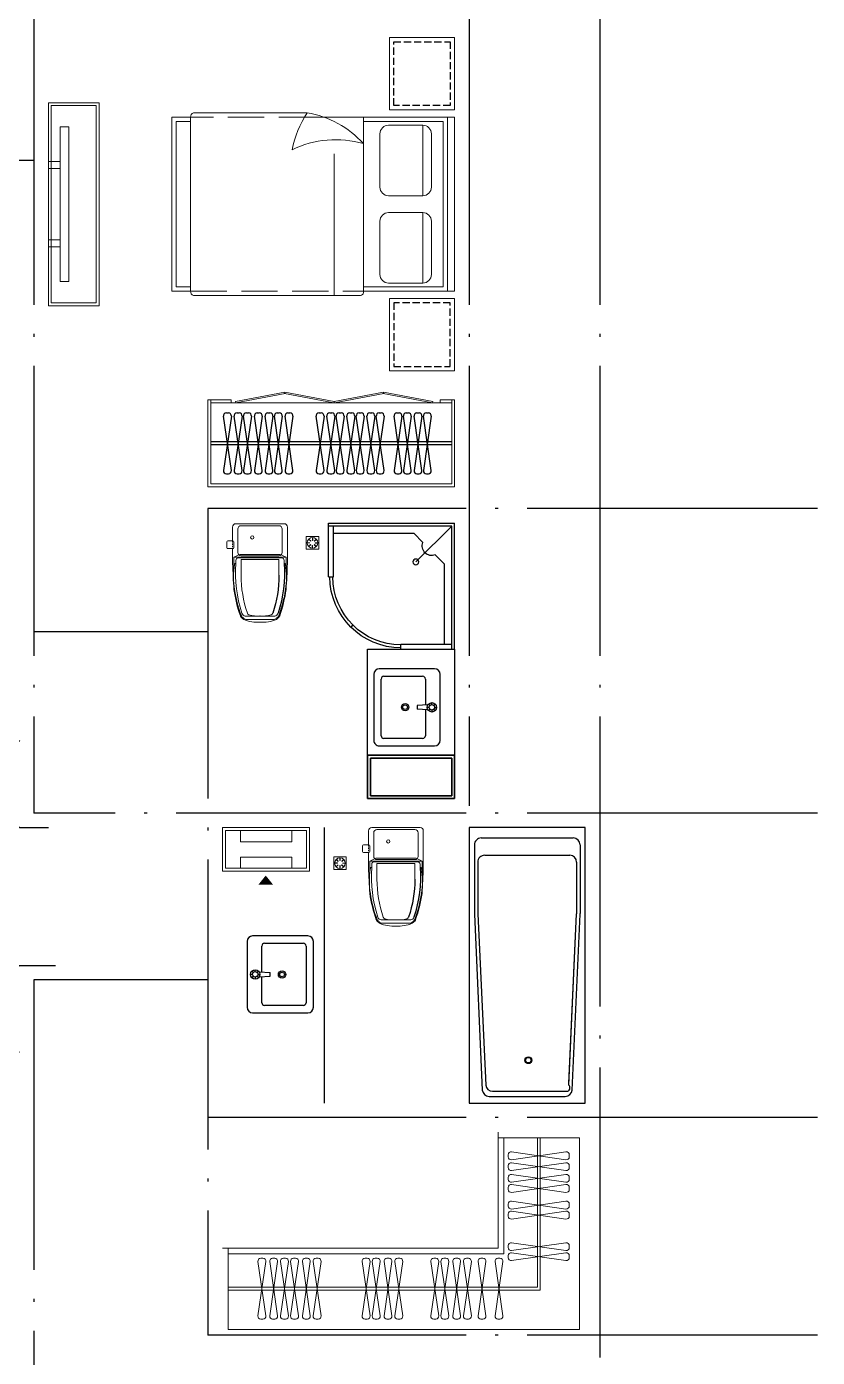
# Model space of a CAD drawing. Extents: x 208319 to 271319, y 1003 to 45500.
# Drawn here: x 247492 to 252942, y 22600 to 31777 of the extents above; entities that cross this region are included whole.
import ezdxf

# ---------------------------------------------------------------- set-up
doc = ezdxf.new("R2010")
doc.units = 0
doc.header["$LTSCALE"] = 1000
doc.header["$MEASUREMENT"] = 0
doc.linetypes.add('DASH', pattern=[0.35, 0.25, -0.1])
doc.linetypes.add('DOTE', pattern=[2.4200000000000004, 2, -0.2, 0.02, -0.2])
for name, color, linetype in [('DOTE', 1, 'DOTE'), ('fd', 4, 'Continuous'), ('厨卫', 154, 'Continuous'), ('厨卫设备', 6, 'Continuous'), ('平面洁具', 9, 'Continuous'), ('管井', 236, 'Continuous'), ('虚线', 251, 'Continuous'), ('铺地', 8, 'Continuous')]:
    doc.layers.add(name, color=color, linetype=linetype)
for name, color, linetype, lineweight in [('五金', 136, 'Continuous', 9), ('家具', 33, 'Continuous', 9), ('移动家具', 41, 'Continuous', 20)]:
    doc.layers.add(name, color=color, linetype=linetype, lineweight=lineweight)
doc.styles.add('C-2007.06.19$0$C-05.28(ok)$0$STANDARD', font='GBENOR', dxfattribs={"bigfont": 'GBCBIG'})
doc.styles.add('DIM_FONT', font='SIMPLEX.shx', dxfattribs={"width": 0.8})

# ---------------------------------------------------------------- blocks, each defined once
blk = doc.blocks.new('A$C18784298')
at = {"layer": '移动家具', "color": 251, "ltscale": 40}
for points in [[(2.53705438808538e-05, 1066.265286060749), (58.12715127928095, 1066.265286060749), (58.12715127928095, -4.448031540960073e-05), (2.53705438808538e-05, -4.448031540960073e-05)], [(58.12715127928095, 827.5049274747726), (139.9921495734961, 827.5049274747726), (139.9921495734961, 779.5871684333542), (58.12715127928095, 779.5871684333542)], [(58.12715127928095, 238.7603141057771), (139.9921495734961, 238.7603141057771), (139.9921495734961, 286.6780731471954), (58.12715127928095, 286.6780731471954)]]:
    blk.add_lwpolyline(points, close=True, dxfattribs=at)
blk = doc.blocks.new('ytjhgkj')
at = {"layer": '移动家具', "color": 0, "ltscale": 0.5}
blk.add_lwpolyline([(34949.42200023273, 26115.78217387348), (34599.42200023273, 26115.78217387348), (34599.42200023273, 27515.78217387348), (34949.42200023273, 27515.78217387348)], close=True, dxfattribs=at)
at = {"layer": '移动家具', "color": 0, "ltscale": 40}
blk.add_lwpolyline([(34929.42200023273, 26135.78217387348), (34619.42200023273, 26135.78217387348), (34619.42200023273, 27495.78217387348), (34929.42200023273, 27495.78217387348)], close=True, dxfattribs=at)
at = {"layer": '虚线', "xscale": -1}
blk.add_blockref('A$C18784298', (34739.41417311679, 26282.64948776757), dxfattribs=at)
blk = doc.blocks.new('yg2')
at = {"layer": '家具', "color": 0}
for p, q in [((429073.6215962703, 225511.279104909), (429073.6215962589, 226111.2791049114)), ((430773.6215962552, 226111.2791049114), (429073.6215962589, 226111.2791049114)), ((429093.6215962703, 226091.279104909), (430753.6215962547, 226091.2791048929)), ((429093.6215962703, 225511.2791049088), (429093.6215962703, 226091.279104909)), ((430753.6215962552, 225511.2791048929), (430753.6215962442, 226091.2791048703)), ((430773.6215962552, 225511.2791048927), (430773.6215962552, 226111.2791049114)), ((429073.6215962703, 225511.279104909), (429093.6215962703, 225511.2791049088)), ((429173.6215962477, 225531.2791049064), (429093.6215962703, 225531.279104909)), ((429173.6215962475, 225511.2791049064), (429093.6215962703, 225511.279104909)), ((429173.6215962477, 225531.2791049064), (429173.6215962475, 225511.2791049064)), ((430233.6215961415, 225531.2791049064), (430753.6215962547, 225531.279104909)), ((430613.6215960908, 225531.2791049064), (430613.6215960908, 225511.2791049085)), ((430613.6215960908, 225511.2791049085), (430753.6215962547, 225511.279104909)), ((430753.6215962552, 225511.2791048929), (430773.6215962552, 225511.2791048927))]:
    blk.add_line(p, q, dxfattribs=at)
for points in [[(429093.6215962703, 225531.279104909), (430753.6215962442, 225531.279104909), (430753.6215962442, 226091.2791048703), (429093.6215962703, 226091.2791048703)], [(429223.6215962475, 225521.447006889), (429563.62159622, 225458.3447402386), (429565.4463834875, 225468.1768382562), (429225.446383515, 225531.2791049064)], [(429903.6215961925, 225521.447006889), (429563.62159622, 225458.3447402386), (429561.7968089525, 225468.1768382562), (429901.796808925, 225531.2791049064)], [(429903.6215961967, 225521.447006889), (430243.6215961693, 225458.3447402386), (430245.4463834367, 225468.1768382562), (429905.4463834642, 225531.2791049064)], [(430583.6215961418, 225521.447006889), (430243.6215961693, 225458.3447402386), (430241.7968089018, 225468.1768382562), (430581.7968088743, 225531.2791049064)]]:
    blk.add_lwpolyline(points, close=True, dxfattribs=at)
at = {"layer": '虚线', "color": 0}
for p, q in [((429234.5559065207, 225998.6358305072), (429288.5177000135, 225623.9223793108)), ((429234.5559065207, 225623.9223793108), (429288.5177000135, 225998.6358305072)), ((429268.6931419999, 226021.279104909), (429254.3804645346, 226021.279104909)), ((429298.9476132466, 225998.6358305072), (429352.9094067393, 225623.9223793108)), ((429298.9476132466, 225623.9223793108), (429352.9094067393, 225998.6358305072)), ((429333.0848487258, 226021.279104909), (429318.7721712601, 226021.279104909)), ((429372.5383046158, 225998.6358305072), (429426.5000981086, 225623.9223793108)), ((429372.5383046158, 225623.9223793108), (429426.5000981086, 225998.6358305072)), ((429406.675540095, 226021.279104909), (429392.3628626296, 226021.279104909)), ((429436.9300113416, 225998.6358305072), (429490.8918048344, 225623.9223793108)), ((429436.9300113416, 225623.9223793108), (429490.8918048344, 225998.6358305072)), ((429471.0672468208, 226021.279104909), (429456.7545693552, 226021.279104909)), ((429559.9414523407, 225998.6358305072), (429613.9032458335, 225623.9223793108)), ((429559.9414523407, 225623.9223793108), (429613.9032458335, 225998.6358305072)), ((429594.0786878199, 226021.279104909), (429579.7660103546, 226021.279104909)), ((429624.3331590666, 225998.6358305072), (429678.2949525593, 225623.9223793108)), ((429624.3331590666, 225623.9223793108), (429678.2949525593, 225998.6358305072)), ((429658.4703945458, 226021.279104909), (429644.1577170801, 226021.279104909)), ((429697.9238504358, 225998.6358305072), (429751.8856439286, 225623.9223793108)), ((429697.9238504358, 225623.9223793108), (429751.8856439286, 225998.6358305072)), ((429732.061085915, 226021.279104909), (429717.7484084496, 226021.279104909)), ((429762.3155571616, 225998.6358305072), (429816.2773506544, 225623.9223793108)), ((429762.3155571616, 225623.9223793108), (429816.2773506544, 225998.6358305072)), ((429796.4527926408, 226021.279104909), (429782.1401151752, 226021.279104909)), ((429835.9062485309, 225998.6358305072), (429889.8680420237, 225623.9223793108)), ((429835.9062485309, 225623.9223793108), (429889.8680420237, 225998.6358305072)), ((429870.0434840101, 226021.279104909), (429855.7308065447, 226021.279104909)), ((429900.2979552567, 225998.6358305072), (429954.2597487495, 225623.9223793108)), ((429900.2979552567, 225623.9223793108), (429954.2597487495, 225998.6358305072)), ((429934.4351907359, 226021.279104909), (429920.1225132703, 226021.279104909)), ((429973.8886466262, 225998.6358305072), (430027.850440119, 225623.9223793108)), ((429973.8886466262, 225623.9223793108), (430027.850440119, 225998.6358305072)), ((430008.0258821052, 226021.279104909), (429993.7132046398, 226021.279104909)), ((430188.6788075008, 225998.6358305072), (430242.6406009936, 225623.9223793108)), ((430188.6788075008, 225623.9223793108), (430242.6406009936, 225998.6358305072)), ((430222.81604298, 226021.279104909), (430208.5033655144, 226021.279104909)), ((430262.2694988701, 225998.6358305072), (430316.2312923628, 225623.9223793108)), ((430262.2694988701, 225623.9223793108), (430316.2312923628, 225998.6358305072)), ((430296.4067343493, 226021.279104909), (430282.0940568839, 226021.279104909)), ((430326.6612055959, 225998.6358305072), (430380.6229990887, 225623.9223793108)), ((430326.6612055959, 225623.9223793108), (430380.6229990887, 225998.6358305072)), ((430360.7984410751, 226021.279104909), (430346.4857636095, 226021.279104909)), ((430400.2518969654, 225998.6358305072), (430454.2136904582, 225623.9223793108)), ((430400.2518969654, 225623.9223793108), (430454.2136904582, 225998.6358305072)), ((430434.3891324443, 226021.279104909), (430420.076454979, 226021.279104909)), ((430474.6109941088, 225998.6358305072), (430528.5727876016, 225623.9223793108)), ((430474.6109941088, 225623.9223793108), (430528.5727876016, 225998.6358305072)), ((430508.748229588, 226021.279104909), (430494.4355521226, 226021.279104909)), ((430539.0027008346, 225998.6358305072), (430592.9644943274, 225623.9223793108)), ((430539.0027008346, 225623.9223793108), (430592.9644943274, 225998.6358305072)), ((430573.1399363138, 226021.279104909), (430558.8272588482, 226021.279104909)), ((430612.5933922041, 225998.6358305072), (430666.5551856969, 225623.9223793108)), ((430612.5933922041, 225623.9223793108), (430666.5551856969, 225998.6358305072)), ((430646.730627683, 226021.279104909), (430632.4179502177, 226021.279104909)), ((429093.6215962703, 225821.279104909), (430753.6215962547, 225821.279104909)), ((429093.6215962703, 225801.279104909), (430753.6215962547, 225801.279104909)), ((429268.6931419999, 225601.279104909), (429254.3804645346, 225601.279104909)), ((429333.0848487258, 225601.279104909), (429318.7721712601, 225601.279104909)), ((429406.675540095, 225601.279104909), (429392.3628626296, 225601.279104909)), ((429471.0672468208, 225601.279104909), (429456.7545693552, 225601.279104909)), ((429594.0786878199, 225601.279104909), (429579.7660103546, 225601.279104909)), ((429658.4703945458, 225601.279104909), (429644.1577170801, 225601.279104909)), ((429732.061085915, 225601.279104909), (429717.7484084496, 225601.279104909)), ((429796.4527926408, 225601.279104909), (429782.1401151752, 225601.279104909)), ((429870.0434840101, 225601.279104909), (429855.7308065447, 225601.279104909)), ((429934.4351907359, 225601.279104909), (429920.1225132703, 225601.279104909)), ((430008.0258821052, 225601.279104909), (429993.7132046398, 225601.279104909)), ((430222.81604298, 225601.279104909), (430208.5033655144, 225601.279104909)), ((430296.4067343493, 225601.279104909), (430282.0940568839, 225601.279104909)), ((430360.7984410751, 225601.279104909), (430346.4857636095, 225601.279104909)), ((430434.3891324443, 225601.279104909), (430420.076454979, 225601.279104909)), ((430508.748229588, 225601.279104909), (430494.4355521226, 225601.279104909)), ((430573.1399363138, 225601.279104909), (430558.8272588482, 225601.279104909)), ((430646.730627683, 225601.279104909), (430632.4179502177, 225601.279104909))]:
    blk.add_line(p, q, dxfattribs=at)
for centre, start, end in [((429254.3804645346, 226001.279104909), 90, 187.5946433636388), ((429268.6931419999, 226001.279104909), 352.4053566363612, 90), ((429318.7721712601, 226001.279104909), 90, 187.5946433636388), ((429333.0848487258, 226001.279104909), 352.4053566363612, 90), ((429392.3628626296, 226001.279104909), 90, 187.5946433636388), ((429406.675540095, 226001.279104909), 352.4053566363612, 90), ((429456.7545693552, 226001.279104909), 90, 187.5946433636388), ((429471.0672468208, 226001.279104909), 352.4053566363612, 90), ((429579.7660103546, 226001.279104909), 90, 187.5946433636388), ((429594.0786878199, 226001.279104909), 352.4053566363612, 90), ((429644.1577170801, 226001.279104909), 90, 187.5946433636388), ((429658.4703945458, 226001.279104909), 352.4053566363612, 90), ((429717.7484084496, 226001.279104909), 90, 187.5946433636388), ((429732.061085915, 226001.279104909), 352.4053566363612, 90), ((429782.1401151752, 226001.279104909), 90, 187.5946433636388), ((429796.4527926408, 226001.279104909), 352.4053566363612, 90), ((429855.7308065447, 226001.279104909), 90, 187.5946433636388), ((429870.0434840101, 226001.279104909), 352.4053566363612, 90), ((429920.1225132703, 226001.279104909), 90, 187.5946433636388), ((429934.4351907359, 226001.279104909), 352.4053566363612, 90), ((429993.7132046398, 226001.279104909), 90, 187.5946433636388), ((430008.0258821052, 226001.279104909), 352.4053566363612, 90), ((430208.5033655144, 226001.279104909), 90, 187.5946433636388), ((430222.81604298, 226001.279104909), 352.4053566363612, 90), ((430282.0940568839, 226001.279104909), 90, 187.5946433636388), ((430296.4067343493, 226001.279104909), 352.4053566363612, 90), ((430346.4857636095, 226001.279104909), 90, 187.5946433636388), ((430360.7984410751, 226001.279104909), 352.4053566363612, 90), ((430420.076454979, 226001.279104909), 90, 187.5946433636388), ((430434.3891324443, 226001.279104909), 352.4053566363612, 90), ((430494.4355521226, 226001.279104909), 90, 187.5946433636388), ((430508.748229588, 226001.279104909), 352.4053566363612, 90), ((430558.8272588482, 226001.279104909), 90, 187.5946433636388), ((430573.1399363138, 226001.279104909), 352.4053566363612, 90), ((430632.4179502177, 226001.279104909), 90, 187.5946433636388), ((430646.730627683, 226001.279104909), 352.4053566363612, 90), ((429254.3804645346, 225621.279104909), 172.4053566363612, 270), ((429268.6931419999, 225621.279104909), 270, 7.594643363638792), ((429318.7721712601, 225621.279104909), 172.4053566363612, 270), ((429333.0848487258, 225621.279104909), 270, 7.594643363638792), ((429392.3628626296, 225621.279104909), 172.4053566363612, 270), ((429406.675540095, 225621.279104909), 270, 7.594643363638792), ((429456.7545693552, 225621.279104909), 172.4053566363612, 270), ((429471.0672468208, 225621.279104909), 270, 7.594643363638792), ((429579.7660103546, 225621.279104909), 172.4053566363612, 270), ((429594.0786878199, 225621.279104909), 270, 7.594643363638792), ((429644.1577170801, 225621.279104909), 172.4053566363612, 270), ((429658.4703945458, 225621.279104909), 270, 7.594643363638792), ((429717.7484084496, 225621.279104909), 172.4053566363612, 270), ((429732.061085915, 225621.279104909), 270, 7.594643363638792), ((429782.1401151752, 225621.279104909), 172.4053566363612, 270), ((429796.4527926408, 225621.279104909), 270, 7.594643363638792), ((429855.7308065447, 225621.279104909), 172.4053566363612, 270), ((429870.0434840101, 225621.279104909), 270, 7.594643363638792), ((429920.1225132703, 225621.279104909), 172.4053566363612, 270), ((429934.4351907359, 225621.279104909), 270, 7.594643363638792), ((429993.7132046398, 225621.279104909), 172.4053566363612, 270), ((430008.0258821052, 225621.279104909), 270, 7.594643363638792), ((430208.5033655144, 225621.279104909), 172.4053566363612, 270), ((430222.81604298, 225621.279104909), 270, 7.594643363638792), ((430282.0940568839, 225621.279104909), 172.4053566363612, 270), ((430296.4067343493, 225621.279104909), 270, 7.594643363638792), ((430346.4857636095, 225621.279104909), 172.4053566363612, 270), ((430360.7984410751, 225621.279104909), 270, 7.594643363638792), ((430420.076454979, 225621.279104909), 172.4053566363612, 270), ((430434.3891324443, 225621.279104909), 270, 7.594643363638792), ((430494.4355521226, 225621.279104909), 172.4053566363612, 270), ((430508.748229588, 225621.279104909), 270, 7.594643363638792), ((430558.8272588482, 225621.279104909), 172.4053566363612, 270), ((430573.1399363138, 225621.279104909), 270, 7.594643363638792), ((430632.4179502177, 225621.279104909), 172.4053566363612, 270), ((430646.730627683, 225621.279104909), 270, 7.594643363638792)]:
    blk.add_arc(centre, 20, start, end, dxfattribs=at)
at = {"layer": '虚线', "color": 0, "style": 'DIM_FONT', "width": 0.7, "flags": 9}
for tag, p in [('XSIZE', (429262.8868032673, 225796.779104909)), ('YSIZE', (429262.8868032673, 225796.779104909)), ('XSIZE', (429327.2785099929, 225796.779104909)), ('YSIZE', (429327.2785099929, 225796.779104909)), ('XSIZE', (429400.8692013624, 225796.779104909)), ('YSIZE', (429400.8692013624, 225796.779104909)), ('XSIZE', (429465.260908088, 225796.779104909)), ('YSIZE', (429465.260908088, 225796.779104909)), ('XSIZE', (429588.2723490873, 225796.779104909)), ('YSIZE', (429588.2723490873, 225796.779104909)), ('XSIZE', (429652.6640558129, 225796.779104909)), ('YSIZE', (429652.6640558129, 225796.779104909)), ('XSIZE', (429726.2547471824, 225796.779104909)), ('YSIZE', (429726.2547471824, 225796.779104909)), ('XSIZE', (429790.646453908, 225796.779104909)), ('YSIZE', (429790.646453908, 225796.779104909)), ('XSIZE', (429864.2371452775, 225796.779104909)), ('YSIZE', (429864.2371452775, 225796.779104909)), ('XSIZE', (429928.6288520031, 225796.779104909)), ('YSIZE', (429928.6288520031, 225796.779104909)), ('XSIZE', (430002.2195433726, 225796.779104909)), ('YSIZE', (430002.2195433726, 225796.779104909)), ('XSIZE', (430217.0097042472, 225796.779104909)), ('YSIZE', (430217.0097042472, 225796.779104909)), ('XSIZE', (430290.6003956167, 225796.779104909)), ('YSIZE', (430290.6003956167, 225796.779104909)), ('XSIZE', (430354.9921023423, 225796.779104909)), ('YSIZE', (430354.9921023423, 225796.779104909)), ('XSIZE', (430428.5827937117, 225796.779104909)), ('YSIZE', (430428.5827937117, 225796.779104909)), ('XSIZE', (430502.9418908554, 225796.779104909)), ('YSIZE', (430502.9418908554, 225796.779104909)), ('XSIZE', (430567.333597581, 225796.779104909)), ('YSIZE', (430567.333597581, 225796.779104909)), ('XSIZE', (430640.9242889505, 225796.779104909)), ('YSIZE', (430640.9242889505, 225796.779104909))]:
    blk.add_attdef(tag, p, '', height=0.5, rotation=180, dxfattribs=at)
blk = doc.blocks.new('rtyrytr')
at = {"layer": '移动家具', "color": 0}
for p, q in [((439002.1653160937, 224611.5230028448), (438373.0701247437, 224611.5230028448)), ((438373.0701247437, 223411.5230028446), (438373.0701247437, 224611.5230028448)), ((438423.0701247437, 223411.5230028448), (438423.0701247435, 224611.5230028448)), ((438453.0701247437, 223441.5230028448), (438453.0701247435, 224581.5230028448)), ((439002.1653160937, 224581.5230028448), (438453.0701247435, 224581.5230028448)), ((439002.1653160939, 223411.5562119431), (439002.1653160937, 224621.5230028448)), ((440173.0701247435, 224641.523002845), (439022.1653160937, 224641.5230028448)), ((439202.543734405, 223664.1389383728), (439202.5437344047, 224641.5230028448)), ((440193.069802304, 223411.5520323539), (440193.070122282, 224611.5230028448)), ((440193.0701247435, 224611.5230028448), (440323.0701247435, 224611.5230028448)), ((440193.0701247435, 224581.5230028448), (440293.0701247435, 224581.5230028448)), ((440293.0701247437, 223441.5552474403), (440293.0701247435, 224581.5230028448)), ((440323.0701247437, 223411.5562119431), (440323.0701247435, 224611.5230028448)), ((438592.9258919458, 224556.0653088356), (438592.9258919458, 224069.3075823742)), ((438592.9258919458, 223466.980696854), (438592.9258919458, 223953.7384233154)), ((439335.3816001678, 223411.523002845), (438373.0701247437, 223411.5230028446)), ((439002.1653160939, 223441.523002845), (438453.0701247437, 223441.5230028448)), ((440173.0701247435, 223381.5230028448), (439390.1305724676, 223381.5230028448)), ((440193.0698023043, 223411.5521682899), (440323.0701247437, 223411.5562119431)), ((440193.0698096883, 223441.5520323695), (440293.0701247437, 223441.5552474403))]:
    blk.add_line(p, q, dxfattribs=at)
at = {"layer": '移动家具', "color": 0, "linetype": 'DASH'}
for p, q in [((440193.0701247435, 224611.5230028448), (439002.1653160937, 224611.5230028448)), ((439335.3816001678, 223411.523002845), (440193.0698023043, 223411.5521682899))]:
    blk.add_line(p, q, dxfattribs=at)
at = {"layer": '移动家具', "color": 0}
for points in [[(438823.0701247437, 225161.5230028449), (438373.0701247437, 225161.5230028449), (438373.0701247437, 224661.5230028449), (438823.0701247437, 224661.5230028449), (438823.0701247437, 225161.5230028449), (438743.0701247437, 225161.5230028449)], [(438823.0701247437, 222861.5230028447), (438373.0701247437, 222861.5230028447), (438373.0701247437, 223361.5230028447), (438823.0701247437, 223361.5230028447), (438823.0701247437, 222861.5230028447), (438743.0701247437, 222861.5230028447)]]:
    blk.add_lwpolyline(points, dxfattribs=at)
for points in [[(438592.9258919458, 224556.0653088356), (438828.3232688929, 224556.0653088356, -0.4142135623730953), (438888.3232688929, 224496.0653088356), (438888.3232688929, 224129.3075823742, -0.414213562373095), (438828.3232688929, 224069.3075823742), (438592.9258919458, 224069.3075823742, -0.414213562373095), (438532.9258919458, 224129.3075823742), (438532.9258919458, 224496.0653088356, -0.414213562373095)], [(438592.9258919458, 223466.980696854), (438828.3232688929, 223466.980696854, 0.4142135623730953), (438888.3232688929, 223526.980696854), (438888.3232688929, 223893.7384233154, 0.414213562373095), (438828.3232688929, 223953.7384233154), (438592.9258919458, 223953.7384233154, 0.414213562373095), (438532.9258919458, 223893.7384233154), (438532.9258919458, 223526.980696854, 0.414213562373095)]]:
    blk.add_lwpolyline(points, format="xyb", close=True, dxfattribs=at)
blk.add_lwpolyline([(439002.1653160939, 223594.1681519763, 0.1839311489727489), (439493.8611579339, 223636.1611340854, -0.08863692969021798), (439390.1345209104, 223381.6509846973, 28871.27155084922)], format="xyb", dxfattribs=at)
for centre, radius, start, end in [((439022.1653160937, 224621.5230028448), 20, 90, 180), ((440162.4256644971, 224612.7600318617), 30.66941528179127, 357.688388487696, 69.69174004792258), ((439495.3966966897, 224034.2114792274), 660.9957069834688, 221.7381971800109, 260.8367558569508), ((440162.3885403974, 223410.3115822557), 30.70632750165869, 290.356640611127, 2.315219899327171)]:
    blk.add_arc(centre, radius, start, end, dxfattribs=at)
at = {"layer": '虚线', "linetype": 'DASH', "ltscale": 0.2}
for points in [[(438793.0701247437, 225131.5230028449), (438403.0701247437, 225131.5230028449), (438403.0701247437, 224691.5230028449), (438793.0701247437, 224691.5230028449)], [(438793.0701247437, 222891.5230028447), (438403.0701247437, 222891.5230028447), (438403.0701247437, 223331.5230028447), (438793.0701247437, 223331.5230028447)]]:
    blk.add_lwpolyline(points, close=True, dxfattribs=at)
blk = doc.blocks.new('lyf')
at = {"layer": '厨卫设备', "color": 0}
for p, q in [((34490.67298712942, 16908.76321367768), (34120.67299333517, 16908.74980785983)), ((34120.67299333517, 16908.74980785983), (34120.67299333517, 16038.78133618191)), ((34140.70378450863, 16058.75053305639), (34140.67298735911, 16908.75053249847)), ((34490.67298712942, 16908.76321367768), (34490.67425524734, 16873.76321370067)), ((34490.67425524734, 16873.76321370067), (34140.67425547703, 16873.7505325214)), ((34190.6742554442, 16873.75234411849), (34190.69428692351, 16320.88437883731)), ((34823.01924870932, 16741.1154422753), (34837.16087192681, 16755.25809028681)), ((34990.69110277155, 16408.78132997616), (34955.69110279449, 16408.78006185824)), ((34955.69110279449, 16408.78006185824), (34955.7037839737, 16058.78006208799)), ((34990.69110277155, 16408.78132997616), (34990.70450858935, 16038.78133618191)), ((34140.70378450863, 16058.75053305639), (34388.18219081371, 16306.24687325698)), ((34190.69428692351, 16320.88437883736), (34254.33620297513, 16257.24707435886)), ((34339.19209104392, 16172.39733505435), (34402.83400709555, 16108.76003057585)), ((34955.70197237667, 16108.78006205516), (34402.83400709555, 16108.76003057585)), ((34990.70450858935, 16038.78133618191), (34120.67299333517, 16038.78133618191)), ((34990.70378395077, 16058.78133020591), (34140.70378450863, 16058.75053305639))]:
    blk.add_line(p, q, dxfattribs=at)
blk.add_circle((34388.18219081371, 16306.24687325698), 19.99889361042257, dxfattribs=at)
for centre, radius, start, end in [((34490.69110309973, 16408.76321400586), 489.9999999999999, 0.002075937281189155, 90.00207593728108), ((34490.69110309973, 16408.76321400586), 469.9999999999999, 0.002075937281189155, 90.00207593728108), ((34279.0871179878, 16197.14389469224), 65.00000000000117, 337.6219408840767, 112.3822109865446)]:
    blk.add_arc(centre, radius, start, end, dxfattribs=at)
blk = doc.blocks.new('A$C56722DB7')
at = {"layer": '五金', "color": 0}
for points in [[(85.82233329315204, 85.82233446394093), (85.82233329315204, 1.445412635803223e-06), (2.743909135460854e-07, 1.445412635803223e-06), (2.748565748333931e-07, 85.82233446394093)], [(9.932467175764032, 43.27378234872594), (9.932467175764032, 41.59826454753056), (25.50449067086447, 41.59826454753056), (25.50449067086447, 43.27378234872594)], [(19.84811175300274, 66.48703717952594), (18.66334175376687, 65.30226718029007), (29.67442516388837, 54.29118377016857), (30.85919516312424, 55.47595376940444)], [(19.33529755903874, 19.84811292402446), (20.5200675582746, 18.66334292478859), (31.5311509683961, 29.67442633514293), (30.34638096916024, 30.85919633437879)], [(43.27378117816988, 75.88986756326631), (41.5982633769745, 75.88986756326631), (41.5982633769745, 60.31784406816587), (43.27378117816988, 60.31784406816587)], [(42.54855238983873, 9.932468346320093), (44.22407019103412, 9.932468346320093), (44.22407019103412, 25.50449184142053), (42.54855238983873, 25.50449184142053)], [(66.48703600896988, 65.9742229853291), (65.30226600973401, 67.15899298456497), (54.29118259961251, 56.14790957421064), (55.47595259884838, 54.96313957497478)], [(65.97422181454021, 19.33529872982763), (67.15899181377608, 20.5200687290635), (56.14790840318892, 31.531152139185), (54.96313840395305, 30.34638213994913)], [(75.88986639271025, 42.54855356039479), (75.88986639271025, 44.22407136159018), (60.31784289760981, 44.22407136159018), (60.31784289760981, 42.54855356039479)]]:
    blk.add_lwpolyline(points, close=True, dxfattribs=at)
blk.add_circle((42.91116678400431, 42.9111679547932), 36.56169166270411, dxfattribs=at)
blk = doc.blocks.new('ma2')
at = {"layer": '厨卫', "color": 0}
for centre, radius, start, end in [((712.4397293468937, -340.4294771072455), 881.4089537639704, 175.7102634410839, 198.2941325647518), ((703.8273664154112, -352.850587095134), 834.3315730198825, 180.1819425780539, 198.4972610620786)]:
    blk.add_arc(centre, radius, start, end, dxfattribs=at)
at = {"layer": '家具', "color": 0}
for p, q in [((0, 0), (-166.5, 0)), ((0, 0), (166.5, 0)), ((-189, -22.5), (-189, -274.5)), ((-153, -36), (-153, -198)), ((0, -13.5), (-130.5, -13.5)), ((0, -13.5), (130.5, -13.5)), ((153, -36), (153, -198)), ((189, -22.5), (189, -122.0254213614389)), ((180, -125.0999999998603), (180, -164.6999999999534)), ((191.7000000001863, -117.9000000001397), (187.2000000001863, -117.9000000001397)), ((191.7000000001863, -171.9000000001397), (187.2000000001863, -171.9000000001397)), ((189, -121.200333661167), (189, -129.7378550155554)), ((189, -136.9619115462992), (189, -146.4845315185376)), ((189, -153.1339471887331), (189, -161.6714685431216)), ((189, -170.1148700807244), (189, -274.5)), ((191.7000000001863, -117.9000000001397), (222.3000000007451, -117.9000000001397)), ((191.7000000001863, -171.9000000001397), (222.3000000007451, -171.9000000001397)), ((229.5, -125.0999999998603), (229.5, -164.6999999999534)), ((-180, -230.4000000001397), (-138.5999999996275, -211.5)), ((-180, -230.4000000001397), (-180, -316.4254094343632)), ((-180, -230.4000000001397), (0, -230.4000000001397)), ((-166.5, -274.5), (-171, -274.5)), ((-166.5, -252.9000000001397), (-166.5, -274.5)), ((-148.5, -234.9000000001397), (0, -234.9000000001397)), ((-138.5999999996275, -211.5), (0, -211.5)), ((-130.5, -220.5), (0, -220.5)), ((-130.5, -250.1999999999534), (-130.5, -355.5)), ((0, -246.5999999998603), (-126.8999999994412, -246.5999999998603)), ((-118.7999999998137, -246.5999999998603), (0, -246.5999999998603)), ((138.6000000005588, -211.5), (0, -211.5)), ((130.5, -220.5), (0, -220.5)), ((180, -230.4000000001397), (0, -230.4000000001397)), ((148.5, -234.9000000001397), (0, -234.9000000001397)), ((118.8000000007451, -246.5999999998603), (0, -246.5999999998603)), ((0, -246.5999999998603), (126.9000000003725, -246.5999999998603)), ((130.5, -250.1999999999534), (130.5, -355.5)), ((180, -230.4000000001397), (138.6000000005588, -211.5)), ((166.5, -252.9000000001397), (166.5, -274.5)), ((166.5, -274.5), (171, -274.5)), ((180, -230.4000000001397), (180, -316.4254094343632)), ((-175.5, -279), (-175.5, -280.3469112922903)), ((175.5, -279), (175.5, -280.3469112922903)), ((-77.39916105940938, -636.3000000000466), (-101.8862989675254, -636.3000000000466)), ((-67.5, -636.3000000000466), (-77.39916105940938, -636.3000000000466)), ((-67.5, -636.3000000000466), (0, -636.3000000000466)), ((67.5, -636.3000000000466), (0, -636.3000000000466)), ((67.5, -636.3000000000466), (77.39916105940938, -636.3000000000466)), ((77.39916105940938, -636.3000000000466), (101.8862989684567, -636.3000000000466)), ((93.06087754387408, -659.6999999999534), (-93.06087754294276, -659.6999999999534)), ((0, -659.6999999999534), (93.06087754387408, -659.6999999999534))]:
    blk.add_line(p, q, dxfattribs=at)
blk.add_circle((53.10000000055879, -94.5), 11.40815247663667, dxfattribs=at)
for centre, radius, start, end in [((-166.5, -22.5), 22.5, 90, 180), ((166.5, -22.5), 22.5, 0, 90), ((-130.5, -36), 22.5, 90, 180), ((130.5, -36), 22.5, 0, 90), ((187.2000000001863, -125.0999999998603), 7.2, 90, 180), ((187.2000000001863, -164.6999999999534), 7.2, 180, 270), ((222.3000000007451, -125.0999999998603), 7.2, 0, 90), ((222.3000000007451, -164.6999999999534), 7.2, 270, 0), ((6805.708689086139, -14.98956554476172), 6999.521077242298, 182.1247541061041, 183.6000563417639), ((-171, -279), 4.5, 90, 180), ((-148.5, -252.9000000001397), 18, 90, 180), ((-130.5, -198), 22.5, 180, 270), ((-126.8999999994412, -250.1999999999534), 3.6, 90, 180), ((-712.4397293459624, -340.4294771070126), 881.4089537639704, 341.7058674352483, 4.289736558916106), ((126.9000000003725, -250.1999999999534), 3.6, 0, 90), ((130.5, -198), 22.5, 270, 0), ((148.5, -252.9000000001397), 18, 0, 90), ((171, -279), 4.5, 0, 90), ((-6805.708688990213, -14.98956555104814), 6999.521077147583, 356.3999436582361, 357.875245893896), ((315.9997481284663, -366.8548092211131), 499.0547252698382, 170.0177249498389, 190.1148802118945), ((-703.8273664144799, -352.850587095134), 834.3315730198825, 341.5027389379214, 359.8180574219461), ((-315.999748127535, -366.8548092208803), 499.0547252698382, 349.8851197881055, 9.98227505016114), ((749.1395910214633, -320.9842596482486), 938.6835635739402, 188.1773252605921, 199.5371123268662), ((594.2509733149782, -352.8633294566534), 776.2321552453669, 187.5236788309576, 201.3401300184077), ((-594.2509733149782, -352.8633294566534), 776.2321552453669, 338.6598699815923, 352.4763211690424), ((-749.075333350338, -321.0035344087519), 938.6165597252316, 340.4626847572233, 351.8237832072882), ((-122.7765990523621, -630.3817124427296), 13.5, 199.5371123268662, 212.7351400685429), ((-70.42896267399192, -596.7297718022019), 75.73124732212365, 212.7351400685429, 236.252720039565), ((-116.1856549186632, -630.4243820346892), 13.5, 201.3401300184077, 225.0456671177679), ((117.4627921506763, -396.4031826078426), 344.1924834331063, 225.0456671177679, 228.0776655614675), ((-99.85239377990365, -611.0890470207669), 25.2928630336992, 193.7470556061474, 265.387626009144), ((-70.33155621122569, -611.8393892205786), 18, 198.4972610620786, 250.8187481424693), ((-15.12868216913193, -386.4469691873528), 249.9794124911297, 255.8484349526227, 273.4075284237138), ((15.12868217006326, -386.4469691873528), 249.9794124911297, 266.5924715762862, 284.1515650473773), ((70.33155621215701, -611.8393892205786), 18, 289.1812518575307, 341.5027389379214), ((99.85239378083497, -611.0890470207669), 25.2928630336992, 274.612373990856, 346.2529443938527), ((70.42896267492324, -596.7297718022019), 75.73124732212365, 303.7472799604349, 327.2648599314571), ((-117.4627921497449, -396.4031826076098), 344.1924834331063, 311.9223344385325, 314.9543328822321), ((116.1856549195945, -630.4243820346892), 13.5, 314.9543328822321, 338.6598699815923), ((122.7765990523621, -630.3817124427296), 13.5, 327.2648599314571, 340.4628876731337), ((-91.53043877147138, -625.7263711621054), 34.00808285177626, 231.9313491334848, 272.5793075874444), ((-12.88828185852617, -423.2266014702618), 256.5972770769422, 247.1572968181039, 272.8790446030137), ((12.88828185852617, -423.226601468632), 256.5972770785842, 267.1209553969863, 292.8427031818961), ((91.5304387724027, -625.7263711621054), 34.00808285177626, 267.4206924125555, 308.0686508665152)]:
    blk.add_arc(centre, radius, start, end, dxfattribs=at)
blk = doc.blocks.new('x6')
at = {"layer": '厨卫', "color": 0}
for p, q in [((227.1291524255648, 0), (-227.1291524246335, 0)), ((-265.229152424261, -38.09999999997672), (-265.229152424261, -419.0999999999767)), ((-18.80374188814312, -56.60799438098911), (-32.26827924326062, -56.60799438098911)), ((-13.27133092004806, -43.28686512657441), (-22.77435069065541, -33.74818694696296)), ((-13.10795861016959, -70.08991301618516), (-22.49373077228665, -79.74398196034599)), ((-16.48222255054861, -84.34926661441568), (-12.69999999925494, -158.2079943810822)), ((9.313225746154785e-10, -37.80425249191467), (9.313225746154785e-10, -24.33971513737924)), ((9.313225746154785e-10, -75.41173627017997), (9.313225746154785e-10, -88.8762736247154)), ((16.48222255147994, -84.34926661441568), (12.70000000111759, -158.2079943810822)), ((22.49299382977188, -33.47129033843521), (13.10722166765481, -43.12535928259604)), ((22.77435069251806, -79.46780181513168), (13.2713309219107, -69.92912363552023)), ((18.80374189000577, -56.60799438098911), (32.26827924419194, -56.60799438098911)), ((265.2291524251923, -419.0999999999767), (265.2291524251923, -38.09999999997672)), ((-214.4291524244472, -387.3499999999767), (-214.4291524244472, -120.6500000000233)), ((-195.3791524246335, -101.5999999999767), (-15.59883185569197, -101.5999999999767)), ((-12.69999999925494, -158.2079943810822), (12.70000000111759, -158.2079943810822)), ((15.59883185662329, -101.5999999999767), (195.3791524255648, -101.5999999999767)), ((214.4291524253786, -120.6500000000233), (214.4291524253786, -387.3499999999767)), ((-227.1291524246335, -457.2000000000698), (227.1291524255648, -457.2000000000698)), ((195.3791524255648, -406.4000000000233), (-195.3791524246335, -406.4000000000233))]:
    blk.add_line(p, q, dxfattribs=at)
for centre, radius in [((9.313225746154785e-10, -56.60799438098911), 32.26827924368117), ((9.313225746154785e-10, -56.60799438098911), 18.80374188911082), ((-0.9688588986173272, -241.2999999999302), 25.4), ((-0.9688588986173272, -241.2999999999302), 15.95985148249019)]:
    blk.add_circle(centre, radius, dxfattribs=at)
for centre, radius, start, end in [((-227.1291524246335, -38.09999999997672), 38.09999999999999, 90, 180), ((227.1291524255648, -38.09999999997672), 38.09999999999999, 0, 90), ((-195.3791524246335, -120.6500000000233), 19.05, 90, 180), ((195.3791524255648, -120.6500000000233), 19.05, 0, 90), ((-227.1291524246335, -419.0999999999767), 38.09999999999999, 180, 270), ((-195.3791524246335, -387.3499999999767), 19.05, 180, 270), ((195.3791524255648, -387.3499999999767), 19.05, 270, 0), ((227.1291524255648, -419.0999999999767), 38.09999999999999, 270, 0)]:
    blk.add_arc(centre, radius, start, end, dxfattribs=at)
blk = doc.blocks.new('qqqewere')
at = {"layer": '厨卫'}
for p, q in [((430646.5493158384, 215955.9013095651), (430646.5493158384, 214055.349698706)), ((431446.4328834286, 215955.9013095651), (430646.5493158384, 215955.9013095651)), ((431446.4328834286, 214055.349698706), (431446.4328834286, 215955.9013095651)), ((430736.9704301836, 215866.008030274), (430682.4628772956, 214651.831689633)), ((431285.3393425467, 215872.75217659), (430766.6428567204, 215872.75217659)), ((431308.7761975655, 215908.3875192936), (430784.2060017015, 215908.3875192936)), ((431410.5193219715, 214651.831689633), (431356.0117690834, 215866.008030274)), ((430760.4470581776, 215830.7262698701), (430705.9415536778, 214649.2720770995)), ((430760.3460477291, 215818.9766812034), (430705.9415536778, 214649.2720770995)), ((431387.0406455893, 214649.2720770995), (431332.5351410895, 215830.7262698701)), ((430682.184658542, 214174.1341743847), (430682.184658542, 214646.6973883811)), ((430705.9415536778, 214292.9186500634), (430705.9415536778, 214649.2720770995)), ((431387.0406455893, 214292.9186500634), (431387.0406455893, 214649.2720770995)), ((431410.797540725, 214174.1341743847), (431410.797540725, 214646.6973883811)), ((431339.5268553178, 214245.4048597919), (430753.4553439493, 214245.4048597919)), ((431363.2837504536, 214126.6203841132), (430729.6984488135, 214126.6203841132)), ((430646.5493158384, 214055.349698706), (431446.4328834286, 214055.349698706))]:
    blk.add_line(p, q, dxfattribs=at)
for radius in [23.75689513573889, 19.00551610859111]:
    blk.add_circle((431038.472550762, 215658.9401203684), radius, dxfattribs=at)
for centre, radius, start, end in [((430784.2060017015, 215860.8737290222), 47.51379027147777, 90, 173.7965521041173), ((430776.1460436432, 215849.8814693475), 24.76650583881204, 112.5637563871532, 230.6630561310794), ((431285.3393425467, 215825.2383863186), 47.51379027147777, 6.632514621064487, 90), ((431308.7761975655, 215860.8737290222), 47.51379027147777, 6.203447895882674, 90), ((430729.6984488135, 214646.6973883811), 47.51379027147777, 173.7965521041173, 180), ((431363.2837504536, 214646.6973883811), 47.51379027147777, 0, 6.203447895882674), ((430753.4553439493, 214292.9186500634), 47.51379027147777, 180, 270), ((431339.5268553178, 214292.9186500634), 47.51379027147777, 270, 0), ((430729.6984488135, 214174.1341743847), 47.51379027147777, 180, 270), ((431363.2837504536, 214174.1341743847), 47.51379027147777, 270, 0)]:
    blk.add_arc(centre, radius, start, end, dxfattribs=at)
at = {"layer": '厨卫', "style": 'C-2007.06.19$0$C-05.28(ok)$0$STANDARD', "text_generation_flag": 4, "width": 0.8000000000465661, "flags": 9}
for tag in ['YSIZE', 'XSIZE']:
    blk.add_attdef(tag, (431446.4328834286, 215005.6255041356), '', height=0.5939223783934722, dxfattribs=at)
blk = doc.blocks.new('A$C0032228E')
at = {"layer": 'fd'}
blk.add_lwpolyline([(302.0509690956678, -0.001261509722098708, 100, 0, 0), (302.0509690956678, 61.97923990688287, 0, 0, 0)], format="xyseb", dxfattribs=at)
at = {"layer": '家具', "color": 0}
for p, q in [((123.2627702299505, 372.3351253354922), (123.2627702299505, 295.3351253354922)), ((476.7333073511254, 372.3351253354922), (476.7333073511254, 295.3351253354922)), ((476.7333073511254, 295.3351253354922), (123.2627702299505, 295.3351253354922)), ((476.7333073511254, 189.3351253354922), (123.2627702299505, 189.3351253354922)), ((123.2627702299505, 112.3351253354922), (123.2627702299505, 189.3351253354922)), ((476.7333073511254, 112.3351253354922), (476.7333073511254, 189.3351253354922))]:
    blk.add_line(p, q, dxfattribs=at)
for points in [[(599.9980387906544, 392.3351253354922), (-0.00196120934560895, 392.3351253354922), (-0.00196120934560895, 92.3351253354922), (599.9980387906544, 92.3351253354922)], [(579.9980387906544, 372.3351253354922), (19.99803879065439, 372.3351253354922), (19.99803879065439, 112.3351253354922), (579.9980387906544, 112.3351253354922)]]:
    blk.add_lwpolyline(points, close=True, dxfattribs=at)

msp = doc.modelspace()

# ---------------------------------------------------------------- linework, layer by layer
at = {"layer": 'DOTE'}
for p, q in [((247542.0226695957, 39118.67507192492), (247542.0226698909, 26352.99081294547)), ((250542.0226695953, 39118.67507192492), (250542.0226698897, 26402.99081301747)), ((251442.0226695943, 39118.67507192492), (251442.0226701194, 16452.99081303913)), ((247542.0226697866, 30852.99081294649), (245442.0226697817, 30852.99081289602)), ((252942.0226698492, 28452.9908130751), (248742.0226698426, 28452.99081297437)), ((248742.0226698426, 28452.99081297437), (248742.0226699745, 22752.99081297414)), ((248742.0226698622, 27602.99081297423), (247542.0226698609, 27602.99081294544)), ((252942.0226698997, 26352.9908130751), (247542.0226698909, 26352.99081294544)), ((247542.0226699157, 25202.99081294541), (247542.0226701194, 16452.99081294527)), ((248742.0226699177, 25202.99081297428), (247542.0226699157, 25202.99081294541)), ((252942.0226699503, 24252.99081307522), (248742.0226699398, 24252.99081297414)), ((252942.0226699864, 22752.99081307522), (248742.0226699745, 22752.99081297411))]:
    msp.add_line(p, q, dxfattribs=at)
at = {"layer": '厨卫'}
msp.add_line((249542.022669898, 26252.99081299806), (249542.0226699381, 24352.99081299352), dxfattribs=at)
msp.add_lwpolyline([(249842.0226698451, 27482.95929703189), (249842.0226698451, 27482.95929703189), (250442.0201324674, 27482.95929713824), (250442.0226698699, 26452.99081228577), (249842.0226698699, 26452.99081227134), (249842.0226698628, 26744.13717345052)], close=True, dxfattribs=at)
at = {"layer": '家具'}
for p, q in [((251012.0226699467, 24112.99081301864), (251012.0226699715, 23082.99081304262)), ((251032.0226699467, 24112.99081301913), (251032.0226699719, 23062.99081304311)), ((250812.0226699498, 23982.7073840005), (250812.0226699495, 23997.02006146588)), ((251209.3793955467, 24016.84461948904), (250834.6659443525, 23962.88282598701)), ((250834.6659443512, 24016.84461948002), (251209.379395548, 23962.88282599603)), ((251232.022670015, 23982.7073840106), (251232.0226700146, 23997.02006147598)), ((250812.0226699516, 23908.34828685687), (250812.0226699513, 23922.66096432225)), ((251209.3793955485, 23942.48552234541), (250834.6659443543, 23888.52372884384)), ((250834.665944353, 23942.48552233638), (251209.3793955498, 23888.52372885286)), ((251232.0226700168, 23908.34828686697), (251232.0226700164, 23922.66096433235)), ((250812.0226699545, 23826.92925913396), (250812.0226699542, 23841.24193659934)), ((250812.0226699552, 23757.60973991823), (250812.0226699549, 23771.92241738361)), ((251209.3793955523, 23861.0664946225), (250834.6659443563, 23807.10470112093)), ((250834.665944355, 23861.06649461348), (251209.3793955537, 23807.10470112995)), ((251209.3793955522, 23791.74697540631), (250834.6659443579, 23737.78518190474)), ((250834.6659443566, 23791.74697539728), (251209.3793955534, 23737.78518191376)), ((251232.0226700188, 23826.92925914406), (251232.0226700184, 23841.24193660944)), ((251232.0226700204, 23757.60973992833), (251232.0226700201, 23771.92241739371)), ((250812.0226699589, 23642.84033668271), (250812.0226699586, 23657.15301414809)), ((250812.0226699596, 23573.52081746698), (250812.0226699593, 23587.83349493236)), ((251209.3793955568, 23676.97757217125), (250834.6659443607, 23623.01577866968)), ((250834.6659443594, 23676.97757216223), (251209.3793955581, 23623.0157786787)), ((251209.3793955566, 23607.65805295506), (250834.6659443624, 23553.69625945349)), ((250834.6659443611, 23607.65805294603), (251209.3793955579, 23553.69625946251)), ((251232.0226700232, 23642.84033669281), (251232.0226700229, 23657.15301415819)), ((251232.0226700248, 23573.52081747708), (251232.0226700245, 23587.83349494246)), ((250812.0226699658, 23356.55604305628), (250812.0226699655, 23370.86872052166)), ((251209.3793955637, 23390.69327854482), (250834.6659443676, 23336.73148504324)), ((250834.6659443663, 23390.69327853579), (251209.379395565, 23336.73148505227)), ((251209.3793955635, 23321.37375932862), (250834.6659443693, 23267.41196582705)), ((250834.665944368, 23321.3737593196), (251209.3793955648, 23267.41196583607)), ((251232.0226700301, 23356.55604306638), (251232.0226700297, 23370.86872053175)), ((249140.3646998365, 22885.63408739938), (249086.4029063358, 23260.34753859451)), ((249140.3646998274, 23260.34753859582), (249086.4029063449, 22885.63408739807)), ((249106.2274643474, 23282.99081299678), (249120.5401418128, 23282.9908129971)), ((249221.7837275598, 22885.63408740226), (249167.8219340573, 23260.34753859739)), ((249221.7837275508, 23260.3475385987), (249167.8219340664, 22885.63408740095)), ((249187.6464920708, 23282.99081299966), (249201.9591695362, 23282.99081300001)), ((249296.1428247035, 22885.63408740406), (249242.181031201, 23260.34753859919)), ((249296.1428246945, 23260.3475386005), (249242.18103121, 22885.63408740275)), ((249262.0055892144, 23282.99081300144), (249276.3182666798, 23282.99081300179)), ((249365.4623439197, 22885.63408740479), (249311.5005504172, 23260.34753859992)), ((249365.4623439107, 23260.34753860123), (249311.5005504262, 22885.63408740348)), ((249331.3251084306, 23282.99081300219), (249345.637785896, 23282.99081300251)), ((249446.8813716421, 22885.63408740767), (249392.9195781405, 23260.34753860283)), ((249446.8813716331, 23260.34753860411), (249392.9195781496, 22885.63408740639)), ((249412.744136154, 23282.99081300508), (249427.0568136194, 23282.99081300542)), ((249521.2404687857, 22885.63408740947), (249467.2786752842, 23260.3475386046)), ((249521.2404687767, 23260.34753860591), (249467.2786752932, 22885.63408740817)), ((249487.1032332976, 23282.99081300685), (249501.415910763, 23282.9908130072)), ((249859.0428433899, 22885.63408741759), (249805.0810498874, 23260.34753861272)), ((249859.0428433809, 23260.34753861403), (249805.0810498964, 22885.63408741629)), ((249824.9056079009, 23282.990813015), (249839.2182853663, 23282.99081301535)), ((249928.3623626061, 22885.63408741832), (249874.4005691036, 23260.34753861348)), ((249928.3623625971, 23260.34753861476), (249874.4005691126, 22885.63408741704)), ((249894.2251271171, 23282.99081301573), (249908.5378045824, 23282.99081301608)), ((250009.7813903285, 22885.63408742123), (249955.819596827, 23260.34753861636)), ((250009.7813903195, 23260.34753861767), (249955.819596836, 22885.63408741992)), ((249975.6441548404, 23282.99081301861), (249989.9568323058, 23282.99081301896)), ((250084.1404874722, 22885.63408742301), (250030.1786939706, 23260.34753861817)), ((250084.1404874632, 23260.34753861945), (250030.1786939796, 22885.63408742173)), ((250050.0032519841, 23282.99081302041), (250064.3159294495, 23282.99081302076)), ((250331.9949209463, 22885.63408742897), (250278.0331274457, 23260.3475386241)), ((250331.9949209373, 23260.34753862541), (250278.0331274547, 22885.63408742766)), ((250297.8576854591, 23282.99081302638), (250312.1703629245, 23282.99081302673)), ((250401.3144401625, 22885.6340874297), (250347.3526466619, 23260.34753862486)), ((250401.3144401535, 23260.34753862614), (250347.3526466709, 22885.63408742842)), ((250367.1772046744, 23282.99081302711), (250381.4898821398, 23282.99081302746)), ((250482.7334678859, 22885.63408743261), (250428.7716743843, 23260.34753862774)), ((250482.7334678769, 23260.34753862905), (250428.7716743933, 22885.6340874313)), ((250448.5962323968, 23282.99081303002), (250462.9089098622, 23282.99081303034)), ((250557.0925650295, 22885.63408743439), (250503.130771527, 23260.34753862955)), ((250557.0925650205, 23260.34753863083), (250503.130771536, 22885.63408743311)), ((250522.9553295405, 23282.99081303179), (250537.2680070059, 23282.99081303214)), ((250656.9851227567, 22885.6340874368), (250603.0233292542, 23260.34753863193)), ((250656.9851227477, 23260.34753863324), (250603.0233292632, 22885.63408743549)), ((250622.8478872676, 23282.99081303421), (250637.160564733, 23282.99081303453)), ((250774.2559599826, 22885.63408743963), (250720.2941664811, 23260.34753863476)), ((250774.2559599736, 23260.34753863607), (250720.2941664901, 22885.63408743832)), ((250740.1187244945, 23282.99081303703), (250754.4314019599, 23282.99081303735)), ((250812.0226699666, 23287.23652384055), (250812.0226699662, 23301.54920130593)), ((251232.0226700318, 23287.23652385065), (251232.0226700314, 23301.54920131603)), ((248882.0226699752, 23082.99081299137), (251012.0226699715, 23082.99081304262)), ((248882.0226699756, 23062.99081299137), (251032.0226699719, 23062.99081304311)), ((249106.2274643576, 22862.99081293229), (249120.5401418229, 22862.99081293261)), ((249187.6464920809, 22862.99081293517), (249201.9591695463, 22862.99081293552)), ((249262.0055892246, 22862.99081293694), (249276.31826669, 22862.99081293729)), ((249331.3251084408, 22862.9908129377), (249345.6377859061, 22862.99081293802)), ((249412.7441361641, 22862.99081294058), (249427.0568136295, 22862.99081294093)), ((249487.1032333078, 22862.99081294236), (249501.4159107732, 22862.99081294271)), ((249824.905607911, 22862.99081295051), (249839.2182853764, 22862.99081295085)), ((249894.2251271272, 22862.99081295123), (249908.5378045926, 22862.99081295158)), ((249975.6441548506, 22862.99081295411), (249989.9568323159, 22862.99081295446)), ((250050.0032519942, 22862.99081295592), (250064.3159294596, 22862.99081295627)), ((250297.8576854693, 22862.99081296189), (250312.1703629346, 22862.99081296223)), ((250367.1772046845, 22862.99081296261), (250381.4898821499, 22862.99081296296)), ((250448.596232407, 22862.99081296552), (250462.9089098723, 22862.99081296584)), ((250522.9553295506, 22862.9908129673), (250537.268007016, 22862.99081296765)), ((250622.8478872778, 22862.99081296971), (250637.1605647432, 22862.99081297003)), ((250740.1187245047, 22862.99081297254), (250754.43140197, 22862.99081297286))]:
    msp.add_line(p, q, dxfattribs=at)
for points in [[(250742.0226699457, 24152.99081301285), (250742.022669964, 23352.99081303601), (248842.0226699705, 23352.99081299029)], [(250782.0226699467, 24112.99081301311), (250782.022669965, 23312.99081303697), (248882.0226699687, 23312.99081299125)], [(250742.0226699467, 24112.99081301215), (251302.0226699467, 24112.99081302562), (251302.0226699784, 22792.99081304949), (248882.022669984, 22792.99081299125), (248882.0226699677, 23352.99081299148)]]:
    msp.add_lwpolyline(points, dxfattribs=at)
for centre, start, end in [((250832.0226699495, 23997.02006146638), 82.40535662479525, 180.0000000016675), ((250832.0226699498, 23982.707384001), 180.0000000016675, 277.5946433752047), ((251212.0226700146, 23997.02006147552), 1.667526652835144e-09, 97.59464337520478), ((251212.022670015, 23982.70738401014), 262.4053566247953, 1.667526652835144e-09), ((250832.0226699513, 23922.66096432274), 82.40535662479525, 180.0000000016675), ((250832.0226699516, 23908.34828685736), 180.0000000016675, 277.5946433752047), ((251212.0226700164, 23922.66096433188), 1.667526652835144e-09, 97.59464337520478), ((251212.0226700168, 23908.3482868665), 262.4053566247953, 1.667526652835144e-09), ((250832.0226699542, 23841.24193659984), 82.40535662479525, 180.0000000016675), ((250832.0226699545, 23826.92925913446), 180.0000000016675, 277.5946433752047), ((250832.0226699549, 23771.92241738411), 82.40535662479525, 180.0000000016675), ((251212.0226700184, 23841.24193660897), 1.667526652835144e-09, 97.59464337520478), ((251212.0226700188, 23826.9292591436), 262.4053566247953, 1.667526652835144e-09), ((251212.0226700201, 23771.92241739325), 1.667526652835144e-09, 97.59464337520478), ((250832.0226699552, 23757.60973991873), 180.0000000016675, 277.5946433752047), ((251212.0226700204, 23757.60973992787), 262.4053566247953, 1.667526652835144e-09), ((250832.0226699586, 23657.15301414859), 82.40535662479525, 180.0000000016675), ((250832.0226699589, 23642.84033668321), 180.0000000016675, 277.5946433752047), ((250832.0226699593, 23587.83349493286), 82.40535662479525, 180.0000000016675), ((251212.0226700229, 23657.15301415772), 1.667526652835144e-09, 97.59464337520478), ((251212.0226700232, 23642.84033669234), 262.4053566247953, 1.667526652835144e-09), ((251212.0226700245, 23587.833494942), 1.667526652835144e-09, 97.59464337520478), ((250832.0226699596, 23573.52081746748), 180.0000000016675, 277.5946433752047), ((251212.0226700248, 23573.52081747662), 262.4053566247953, 1.667526652835144e-09), ((250832.0226699655, 23370.86872052215), 82.40535662479525, 180.0000000016675), ((250832.0226699658, 23356.55604305677), 180.0000000016675, 277.5946433752047), ((250832.0226699662, 23301.54920130642), 82.40535662479525, 180.0000000016675), ((251212.0226700297, 23370.86872053129), 1.667526652835144e-09, 97.59464337520478), ((251212.0226700301, 23356.55604306591), 262.4053566247953, 1.667526652835144e-09), ((251212.0226700314, 23301.54920131556), 1.667526652835144e-09, 97.59464337520478), ((249106.227464348, 23262.99081299678), 90, 187.5946433566845), ((249120.5401418133, 23262.9908129971), 352.4053566467835, 90), ((249187.6464920713, 23262.99081299966), 90, 187.5946433566845), ((249201.9591695367, 23262.99081300001), 352.4053566467835, 90), ((249262.005589215, 23262.99081300144), 90, 187.5946433566845), ((249276.3182666803, 23262.99081300179), 352.4053566467835, 90), ((249331.3251084312, 23262.99081300219), 90, 187.5946433566845), ((249345.6377858965, 23262.99081300251), 352.4053566467835, 90), ((249412.7441361545, 23262.99081300508), 90, 187.5946433566845), ((249427.0568136199, 23262.99081300542), 352.4053566467835, 90), ((249487.1032332982, 23262.99081300685), 90, 187.5946433566845), ((249501.4159107635, 23262.9908130072), 352.4053566467835, 90), ((249824.9056079014, 23262.990813015), 90, 187.5946433566845), ((249839.2182853668, 23262.99081301535), 352.4053566467835, 90), ((249894.2251271176, 23262.99081301573), 90, 187.5946433566845), ((249908.537804583, 23262.99081301608), 352.4053566467835, 90), ((249975.644154841, 23262.99081301861), 90, 187.5946433566845), ((249989.9568323063, 23262.99081301896), 352.4053566467835, 90), ((250050.0032519846, 23262.99081302041), 90, 187.5946433566845), ((250064.31592945, 23262.99081302076), 352.4053566467835, 90), ((250297.8576854597, 23262.99081302638), 90, 187.5946433566845), ((250312.170362925, 23262.99081302673), 352.4053566467835, 90), ((250367.1772046749, 23262.99081302711), 90, 187.5946433566845), ((250381.4898821403, 23262.99081302746), 352.4053566467835, 90), ((250448.5962323974, 23262.99081303002), 90, 187.5946433566845), ((250462.9089098627, 23262.99081303034), 352.4053566467835, 90), ((250522.955329541, 23262.99081303179), 90, 187.5946433566845), ((250537.2680070064, 23262.99081303214), 352.4053566467835, 90), ((250622.8478872682, 23262.99081303421), 90, 187.5946433566845), ((250637.1605647336, 23262.99081303453), 352.4053566467835, 90), ((250740.1187244951, 23262.99081303703), 90, 187.5946433566845), ((250754.4314019604, 23262.99081303735), 352.4053566467835, 90), ((250832.0226699666, 23287.23652384104), 180.0000000016675, 277.5946433752047), ((251212.0226700318, 23287.23652385018), 262.4053566247953, 1.667526652835144e-09), ((249106.2274643571, 22882.99081293229), 172.4053566467835, 270), ((249120.5401418225, 22882.99081293261), 270, 7.594643356684547), ((249187.6464920805, 22882.99081293517), 172.4053566467835, 270), ((249201.9591695459, 22882.99081293552), 270, 7.594643356684547), ((249262.0055892241, 22882.99081293694), 172.4053566467835, 270), ((249276.3182666895, 22882.99081293729), 270, 7.594643356684547), ((249331.3251084403, 22882.9908129377), 172.4053566467835, 270), ((249345.6377859057, 22882.99081293802), 270, 7.594643356684547), ((249412.7441361637, 22882.99081294058), 172.4053566467835, 270), ((249427.0568136291, 22882.99081294093), 270, 7.594643356684547), ((249487.1032333073, 22882.99081294236), 172.4053566467835, 270), ((249501.4159107727, 22882.99081294271), 270, 7.594643356684547), ((249824.9056079105, 22882.99081295051), 172.4053566467835, 270), ((249839.2182853759, 22882.99081295085), 270, 7.594643356684547), ((249894.2251271267, 22882.99081295123), 172.4053566467835, 270), ((249908.5378045921, 22882.99081295158), 270, 7.594643356684547), ((249975.6441548501, 22882.99081295411), 172.4053566467835, 270), ((249989.9568323155, 22882.99081295446), 270, 7.594643356684547), ((250050.0032519937, 22882.99081295592), 172.4053566467835, 270), ((250064.3159294591, 22882.99081295627), 270, 7.594643356684547), ((250297.8576854688, 22882.99081296189), 172.4053566467835, 270), ((250312.1703629342, 22882.99081296223), 270, 7.594643356684547), ((250367.1772046841, 22882.99081296261), 172.4053566467835, 270), ((250381.4898821494, 22882.99081296296), 270, 7.594643356684547), ((250448.5962324065, 22882.99081296552), 172.4053566467835, 270), ((250462.9089098719, 22882.99081296584), 270, 7.594643356684547), ((250522.9553295501, 22882.9908129673), 172.4053566467835, 270), ((250537.2680070155, 22882.99081296765), 270, 7.594643356684547), ((250622.8478872773, 22882.99081296971), 172.4053566467835, 270), ((250637.1605647427, 22882.99081297003), 270, 7.594643356684547), ((250740.1187245042, 22882.99081297254), 172.4053566467835, 270), ((250754.4314019696, 22882.99081297286), 270, 7.594643356684547)]:
    msp.add_arc(centre, 20, start, end, dxfattribs=at)
at = {"layer": '平面洁具'}
for points in [[(250442.0226698627, 26752.99081228577), (249842.0226698627, 26752.99081227134), (249842.0226698699, 26452.99081227134), (250442.0226698699, 26452.99081228577)], [(250422.0226698631, 26732.99081228531), (249862.0226698631, 26732.9908122718), (249862.0226698694, 26472.9908122718), (250422.0226698694, 26472.99081228531)]]:
    msp.add_lwpolyline(points, close=True, dxfattribs=at)
at = {"layer": '管井'}
for points in [[(249842.0226698627, 26752.99081226994), (250442.0226698673, 26752.99081228438), (250442.0226698745, 26452.99081228438), (249842.0226698699, 26452.99081226994)], [(249862.0226698631, 26732.99081227041), (250422.0226698678, 26732.99081228391), (250422.0226698741, 26472.99081228391), (249862.0226698694, 26472.99081227041)]]:
    msp.add_lwpolyline(points, close=True, dxfattribs=at)
at = {"layer": '铺地'}
for points in [[(247442.0226448228, 26852.99081290935, -0.1539426334162994), (247142.0226448269, 26652.9908129033), (247142.0226448269, 26652.9908129033), (247142.0226448309, 26452.9908129033, -0.1539426334162994), (247442.0226448349, 26252.99081290935), (247642.0226448349, 26252.99081291337), (247642.0226448349, 26252.99081291337)], [(247442.0226699086, 24702.99081279678, 0.1539426334162928), (247142.0226699046, 24902.99081279073), (247142.0226699046, 24902.99081279073), (247142.0226699005, 25102.99081279073, 0.1539426334162994), (247442.0226698965, 25302.99081279678), (247692.0226699432, 25302.99081280199)]]:
    msp.add_lwpolyline(points, format="xyb", dxfattribs=at)

# ---------------------------------------------------------------- block references
at = {"layer": '厨卫', "xscale": -1}
for p in [(249100.5878413859, 28348.89241033711), (250037.2031833638, 26252.99081309227)]:
    msp.add_blockref('ma2', p, dxfattribs=at)
at = {"layer": '厨卫', "xscale": -1, "rotation": 90}
for name, p in [('lyf', (266480.8040051635, 62473.66380602142)), ('A$C56722DB7', (249505.3866191155, 28259.76859960039)), ('A$C56722DB7', (249694.4111223303, 26051.29323055534))]:
    msp.add_blockref(name, p, dxfattribs=at)
at = {"layer": '厨卫'}
for p, rotation in [((250342.0226698547, 27082.73014461965), 270), ((249011.2206575989, 25241.15464422543), 90)]:
    msp.add_blockref('x6', p, dxfattribs=dict(at, rotation=rotation))
at = {"layer": '家具'}
for name, p, rotation in [('rtyrytr', (688815.092789312, 254564.5138260375), 180.0000000016676), ('yg2', (679515.6442608235, 254714.2699279168), 180.0000000016676), ('qqqewere', (681988.5722297829, 240308.3397117755), 179.9999999349665)]:
    msp.add_blockref(name, p, dxfattribs=dict(at, rotation=rotation))
at = {"layer": '家具', "xscale": -1, "rotation": 180.0000000016676}
msp.add_blockref('ytjhgkj', (213042.6006689227, 57368.51457332633), dxfattribs=at)
at = {"layer": '管井', "xscale": -1}
msp.add_blockref('A$C0032228E', (249442.0207086995, 25860.65568766493), dxfattribs=at)

doc.saveas('drawing.dxf')
